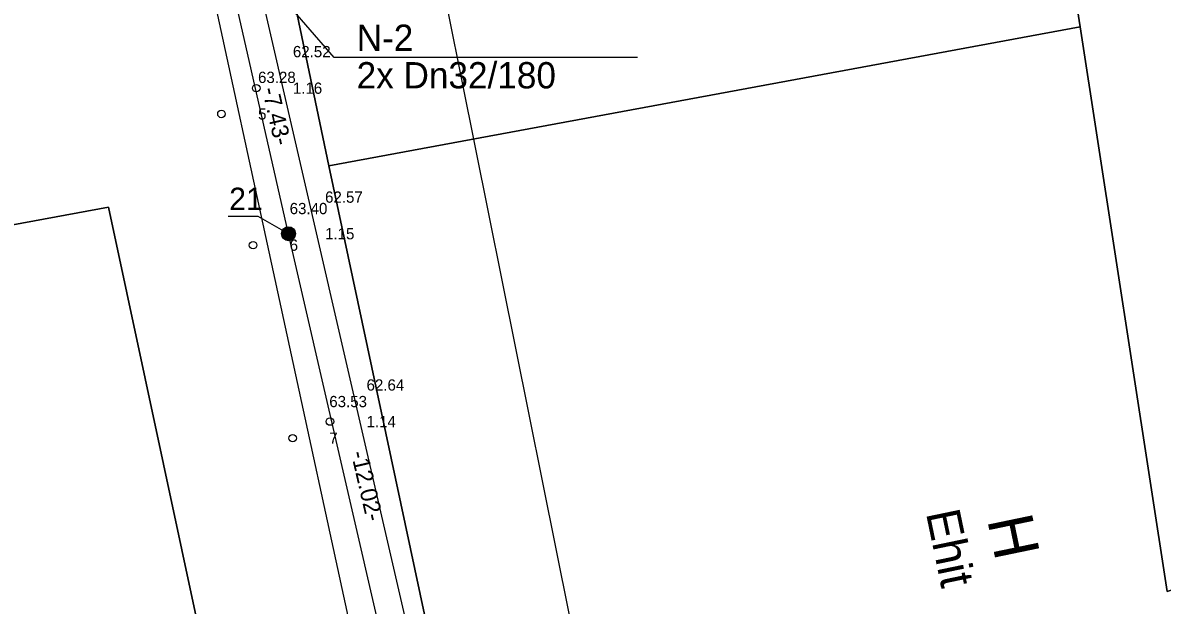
# Model space of a CAD drawing. Extents: x 635248 to 635571, y 6468223 to 6468429.
# Drawn here: x 635437.84 to 635468.19, y 6468360.07 to 6468375.59 of the extents above; entities that cross this region are included whole.
import ezdxf

# ---------------------------------------------------------------- set-up
doc = ezdxf.new("R2010")
doc.units = 0
for name, color, linetype in [('HOONE', 7, 'Continuous'), ('JOONSIDE', 7, 'Continuous'), ('KOORDPUNKT', 7, 'Continuous'), ('MOOTKORG-EH2000', 7, 'Continuous'), ('MOOTMPUNKT', 7, 'Continuous'), ('MOOTNR', 7, 'Continuous'), ('MOOTPIIR', 7, 'Continuous'), ('PIIR', 7, 'Continuous'), ('TTRASS', 7, 'Continuous')]:
    doc.layers.add(name, color=color, linetype=linetype)

msp = doc.modelspace()

# ---------------------------------------------------------------- linework, layer by layer
at = {"layer": 'HOONE'}
msp.add_lwpolyline([(635492.028, 6468347.344), (635456.345, 6468340.181), (635448.824, 6468377.619), (635448.835, 6468377.632), (635472.491, 6468382.389)], dxfattribs=at)
at = {"layer": 'KOORDPUNKT'}
msp.add_lwpolyline([(635444.914, 6468369.966), (635444.105, 6468370.427), (635443.305, 6468370.427)], dxfattribs=at)
for radius in [0.125, 0.0125, 0.011, 0.00955, 0.00807, 0.00659, 0.00511, 0.00363, 0.00215]:
    msp.add_circle((635444.914, 6468369.966), radius, dxfattribs=at)
at = {"layer": 'MOOTMPUNKT'}
for centre in [(635444.057, 6468373.843), (635443.129, 6468373.157), (635444.914, 6468369.966), (635443.971, 6468369.661), (635446.019, 6468364.96), (635445.026, 6468364.518)]:
    msp.add_circle(centre, 0.1, dxfattribs=at)
at = {"layer": 'MOOTPIIR'}
msp.add_lwpolyline([(635503.639, 6468333.14), (635456.112, 6468322.933), (635450.714, 6468348.079), (635443.961, 6468377.355), (635444.025, 6468377.649), (635445.624, 6468378.161), (635445.496, 6468379.133), (635444.664, 6468383.213), (635445.573, 6468383.379), (635471.728, 6468388.648), (635471.268, 6468390.183), (635440.278, 6468384.21), (635439.408, 6468383.398), (635439.561, 6468382.33), (635443.597, 6468383.11), (635444.441, 6468378.832), (635442.816, 6468378.468), (635442.631, 6468377.598), (635450.765, 6468340.072), (635455.139, 6468321.475), (635455.728, 6468321.04), (635492.307, 6468329.507)], dxfattribs=at)
at = {"layer": 'PIIR'}
for points in [[(635467.25, 6468412.8), (635467.86, 6468409.78), (635468.96, 6468402.85), (635468.45, 6468402.7), (635467, 6468402.41), (635468.85, 6468393.24), (635463.41, 6468392), (635466, 6468375.48), (635468.32, 6468360.43), (635495.72, 6468369.68), (635535.53, 6468383.23), (635523.89, 6468397.17), (635517.24, 6468429.45), (635465.83, 6468419.62)], [(635437.02, 6468414.61), (635445.99, 6468371.77), (635466, 6468375.48), (635463.41, 6468392), (635468.85, 6468393.24), (635467, 6468402.41), (635468.45, 6468402.7), (635468.96, 6468402.85), (635467.86, 6468409.78), (635467.25, 6468412.8), (635465.83, 6468419.62)], [(635434.68, 6468369.67), (635440.12, 6468370.67), (635458.21, 6468286.09), (635450.12, 6468282.38), (635420.44, 6468273.05), (635351.44, 6468257.71), (635353.64, 6468250.08), (635422.55, 6468265.31), (635453.02, 6468274.93), (635500.23, 6468296.9), (635570.74, 6468320.71), (635564.38, 6468333.93), (635533.8, 6468316.43), (635497.48, 6468304.36), (635463.71, 6468288.63), (635445.99, 6468371.77), (635437.02, 6468414.61), (635427.55, 6468411.29)], [(635424.08, 6468285.39), (635349.26, 6468264.2), (635351.44, 6468257.71), (635420.44, 6468273.05), (635450.12, 6468282.38), (635458.21, 6468286.09), (635440.12, 6468370.67), (635434.68, 6468369.67), (635427.55, 6468411.29), (635399.22, 6468401.63)], [(635463.71, 6468288.63), (635497.48, 6468304.36), (635533.8, 6468316.43), (635564.38, 6468333.93), (635558.4, 6468347.65), (635547.21, 6468342.15), (635510.29, 6468323.63), (635495.72, 6468369.68), (635468.32, 6468360.43), (635466, 6468375.48), (635445.99, 6468371.77)]]:
    msp.add_lwpolyline(points, close=True, dxfattribs=at)
at = {"layer": 'TTRASS'}
for points in [[(635491.494, 6468329.943), (635479.773, 6468327.285), (635468.053, 6468324.66), (635456.474, 6468322.309), (635455.599, 6468322.125), (635455.482, 6468322.203), (635455.272, 6468323.066), (635452.658, 6468334.791), (635450.201, 6468346.534), (635447.618, 6468358.259), (635444.914, 6468369.966), (635443.273, 6468377.21), (635443.074, 6468378.081), (635443.142, 6468378.204), (635444.024, 6468378.405), (635444.882, 6468378.612), (635444.956, 6468378.736), (635444.778, 6468379.604), (635444.568, 6468380.669)], [(635454.206, 6468374.661), (635446.132, 6468374.661), (635443.114, 6468378.153)]]:
    msp.add_lwpolyline(points, dxfattribs=at)
for radius in [0.187, 0.167, 0.147, 0.127, 0.107, 0.0866, 0.0666, 0.0465, 0.0265, 0.00639]:
    msp.add_circle((635444.914, 6468369.966), radius, dxfattribs=at)

# ---------------------------------------------------------------- texts
at = {"layer": 'HOONE'}
for s, height, p in [('Ehit', 0.9, (635461.89, 6468362.523)), ('H', 1.2, (635463.522, 6468362.346))]:
    msp.add_text(s, height=height, rotation=281.7387, dxfattribs=at).set_placement(p)
at = {"layer": 'JOONSIDE'}
for s, rotation, p in [(' -7.43-', 282.7639, (635444.17, 6468373.984)), (' -12.02-', 283.0057, (635446.535, 6468364.292))]:
    msp.add_text(s, height=0.45, rotation=rotation, dxfattribs=at).set_placement(p)
at = {"layer": 'KOORDPUNKT'}
msp.add_text('21', height=0.6, dxfattribs=at).set_placement((635443.335, 6468370.593))
at = {"layer": 'MOOTKORG-EH2000'}
for s, p in [('62.52', (635445.032, 6468374.668)), ('63.28', (635444.104, 6468373.982)), ('62.57', (635445.889, 6468370.791)), ('63.40', (635444.946, 6468370.486)), ('62.64', (635446.994, 6468365.785)), ('63.53', (635446.001, 6468365.343))]:
    msp.add_text(s, height=0.3, dxfattribs=at).set_placement(p)
at = {"layer": 'MOOTNR'}
for s, p in [('1.16', (635445.032, 6468373.693)), ('5', (635444.104, 6468373.007)), ('1.15', (635445.889, 6468369.816)), ('6', (635444.946, 6468369.511)), ('1.14', (635446.994, 6468364.81)), ('7', (635446.001, 6468364.368))]:
    msp.add_text(s, height=0.3, dxfattribs=at).set_placement(p)
at = {"layer": 'TTRASS'}
for s, p in [('N-2', (635446.73, 6468374.838)), ('2x Dn32/180', (635446.73, 6468373.838))]:
    msp.add_text(s, height=0.7, dxfattribs=at).set_placement(p)

doc.saveas('drawing.dxf')
